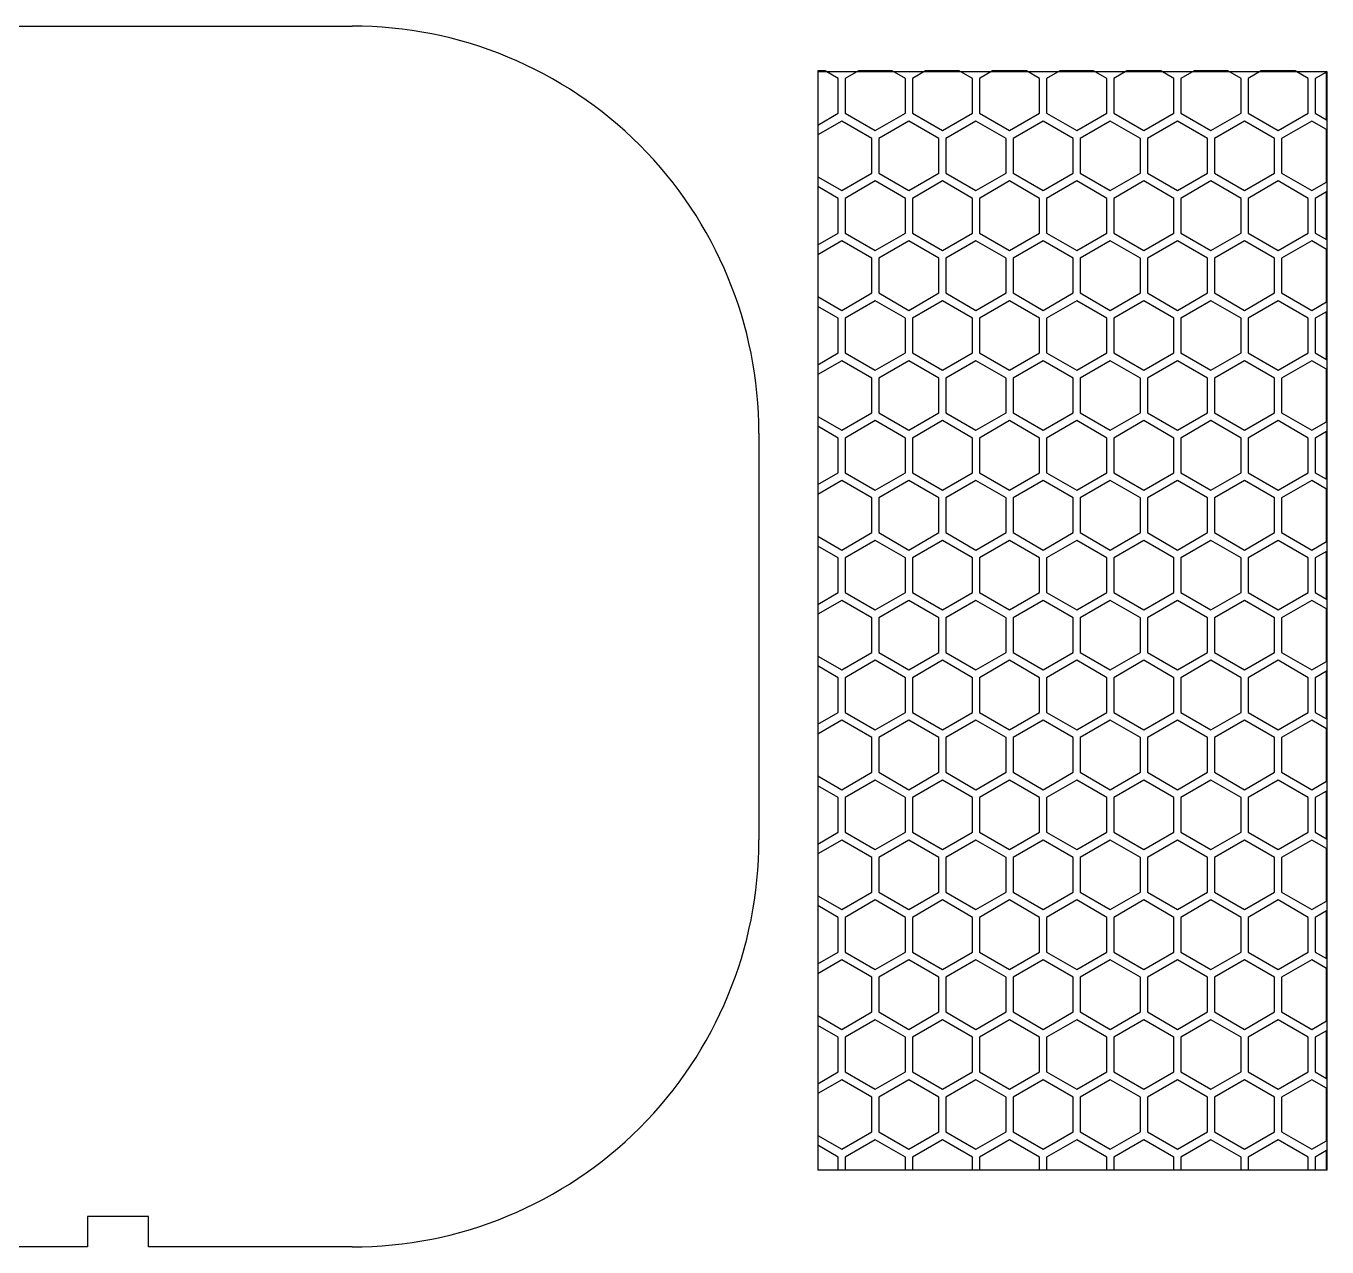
# Model space of a CAD drawing. Extents: x 13 to 253, y 37 to 205.
# Drawn here: x 189.2 to 253.2, y 145 to 205 of the extents above; entities that cross this region are included whole.
import ezdxf

# ---------------------------------------------------------------- set-up
doc = ezdxf.new("R2010")
doc.units = 0
doc.layers.get('0').update_dxf_attribs({"linetype": 'CONTINUOUS'})

msp = doc.modelspace()

# ---------------------------------------------------------------- linework, layer by layer
at = {"color": 5}
for points in [[(95.27112, 205), (205.27112, 205)], [(228.18854, 148.76689), (228.18854, 202.76689)], [(228.18854, 202.76689), (253.18854, 202.76689)], [(253.18854, 202.76689), (253.18854, 148.76689)], [(225.27112, 185), (225.27112, 165.00005)], [(253.18854, 148.76689), (228.18854, 148.76689)], [(205.27112, 145), (195.27112, 145), (195.27112, 146.5), (192.27112, 146.5), (192.27112, 145), (124.27112, 145), (124.27112, 146.5), (121.27112, 146.5), (121.27112, 145), (95.27112, 145)]]:
    msp.add_lwpolyline(points, dxfattribs=at)
at = {"color": 7}
for points in [[(228.16101, 202.794416), (228.16101, 200.134631), (229.16559, 200.714957), (229.16559, 202.420795), (228.51861, 202.794416)], [(230.15727, 202.794416), (229.51028, 202.420795), (229.51028, 200.714957), (230.98771, 199.861779), (232.46565, 200.714957), (232.46565, 202.420795), (231.81866, 202.794416)], [(233.45732, 202.794416), (232.81033, 202.420795), (232.81033, 200.714957), (234.28776, 199.861779), (235.76571, 200.714957), (235.76571, 202.420795), (235.11872, 202.794416)], [(236.75738, 202.794416), (236.11039, 202.420795), (236.11039, 200.714957), (237.58782, 199.861779), (239.06525, 200.714957), (239.06525, 202.420795), (238.41826, 202.794416)], [(240.05744, 202.794416), (239.41045, 202.420795), (239.41045, 200.714957), (240.88788, 199.861779), (242.36531, 200.714957), (242.36531, 202.420795), (241.71832, 202.794416)], [(243.3575, 202.794416), (242.7105, 202.420795), (242.7105, 200.714957), (244.18793, 199.861779), (245.66536, 200.714957), (245.66536, 202.420795), (245.01837, 202.794416)], [(246.65755, 202.794416), (246.01056, 202.420795), (246.01056, 200.714957), (247.48799, 199.861779), (248.96542, 200.714957), (248.96542, 202.420795), (248.31843, 202.794416)], [(249.95761, 202.794416), (249.31062, 202.420795), (249.31062, 200.714957), (250.78805, 199.861779), (252.26548, 200.714957), (252.26548, 202.420795), (251.61849, 202.794416)], [(253.16103, 202.738606), (252.61068, 202.420797), (252.61068, 200.714959), (253.16103, 200.397147)], [(229.3382, 200.329453), (228.16101, 199.649908), (228.16101, 197.596802), (229.3382, 196.917257), (230.81562, 197.770435), (230.81562, 199.476275)], [(232.63773, 200.329453), (231.16031, 199.476275), (231.16031, 197.770435), (232.63773, 196.917257), (234.11568, 197.770435), (234.11568, 199.476275)], [(235.93779, 200.329453), (234.46036, 199.476275), (234.46036, 197.770435), (235.93779, 196.917257), (237.41574, 197.770435), (237.41574, 199.476275)], [(239.23785, 200.329453), (237.76042, 199.476275), (237.76042, 197.770435), (239.23785, 196.917257), (240.71528, 197.770435), (240.71528, 199.476275)], [(242.53791, 200.329453), (241.06048, 199.476275), (241.06048, 197.770435), (242.53791, 196.917257), (244.01533, 197.770435), (244.01533, 199.476275)], [(245.83796, 200.329453), (244.36053, 199.476275), (244.36053, 197.770435), (245.83796, 196.917257), (247.31539, 197.770435), (247.31539, 199.476275)], [(249.13802, 200.329453), (247.66059, 199.476275), (247.66059, 197.770435), (249.13802, 196.917257), (250.61545, 197.770435), (250.61545, 199.476275)], [(252.43808, 200.329453), (250.96065, 199.476275), (250.96065, 197.770435), (252.43808, 196.917257), (253.16103, 197.334804), (253.16103, 199.911907)], [(228.16101, 197.112078), (228.16101, 194.245585), (229.16559, 194.825911), (229.16559, 196.532267)], [(230.98771, 197.384929), (229.51028, 196.532267), (229.51028, 194.825911), (230.98771, 193.972736), (232.46565, 194.825911), (232.46565, 196.532267)], [(234.28776, 197.384929), (232.81033, 196.532267), (232.81033, 194.825911), (234.28776, 193.972736), (235.76571, 194.825911), (235.76571, 196.532267)], [(237.58782, 197.384929), (236.11039, 196.532267), (236.11039, 194.825911), (237.58782, 193.972736), (239.06525, 194.825911), (239.06525, 196.532267)], [(240.88788, 197.384929), (239.41045, 196.532267), (239.41045, 194.825911), (240.88788, 193.972736), (242.36531, 194.825911), (242.36531, 196.532267)], [(244.18793, 197.384929), (242.7105, 196.532267), (242.7105, 194.825911), (244.18793, 193.972736), (245.66536, 194.825911), (245.66536, 196.532267)], [(247.48799, 197.384929), (246.01056, 196.532267), (246.01056, 194.825911), (247.48799, 193.972736), (248.96542, 194.825911), (248.96542, 196.532267)], [(250.78805, 197.384929), (249.31062, 196.532267), (249.31062, 194.825911), (250.78805, 193.972736), (252.26548, 194.825911), (252.26548, 196.532267)], [(253.16103, 196.850079), (252.61068, 196.532267), (252.61068, 194.825911), (253.16103, 194.508102)], [(229.3382, 194.440405), (228.16101, 193.761379), (228.16101, 191.707757), (229.3382, 191.028212), (230.81562, 191.88139), (230.81562, 193.587746)], [(232.63773, 194.440405), (231.16031, 193.587746), (231.16031, 191.88139), (232.63773, 191.028212), (234.11568, 191.88139), (234.11568, 193.587746)], [(235.93779, 194.440405), (234.46036, 193.587746), (234.46036, 191.88139), (235.93779, 191.028212), (237.41574, 191.88139), (237.41574, 193.587746)], [(239.23785, 194.440405), (237.76042, 193.587746), (237.76042, 191.88139), (239.23785, 191.028212), (240.71528, 191.88139), (240.71528, 193.587746)], [(242.53791, 194.440405), (241.06048, 193.587746), (241.06048, 191.88139), (242.53791, 191.028212), (244.01533, 191.88139), (244.01533, 193.587746)], [(245.83796, 194.440405), (244.36053, 193.587746), (244.36053, 191.88139), (245.83796, 191.028212), (247.31539, 191.88139), (247.31539, 193.587746)], [(249.13802, 194.440405), (247.66059, 193.587746), (247.66059, 191.88139), (249.13802, 191.028212), (250.61545, 191.88139), (250.61545, 193.587746)], [(252.43808, 194.440405), (250.96065, 193.587746), (250.96065, 191.88139), (252.43808, 191.028212), (253.16103, 191.445756), (253.16103, 194.023377)], [(228.16101, 191.223032), (228.16101, 188.356539), (229.16559, 188.936866), (229.16559, 190.643222)], [(230.98771, 191.495884), (229.51028, 190.643222), (229.51028, 188.936866), (230.98771, 188.083688), (232.46565, 188.936866), (232.46565, 190.643222)], [(234.28776, 191.495884), (232.81033, 190.643222), (232.81033, 188.936866), (234.28776, 188.083688), (235.76571, 188.936866), (235.76571, 190.643222)], [(237.58782, 191.495884), (236.11039, 190.643222), (236.11039, 188.936866), (237.58782, 188.083688), (239.06525, 188.936866), (239.06525, 190.643222)], [(240.88788, 191.495884), (239.41045, 190.643222), (239.41045, 188.936866), (240.88788, 188.083688), (242.36531, 188.936866), (242.36531, 190.643222)], [(244.18793, 191.495884), (242.7105, 190.643222), (242.7105, 188.936866), (244.18793, 188.083688), (245.66536, 188.936866), (245.66536, 190.643222)], [(247.48799, 191.495884), (246.01056, 190.643222), (246.01056, 188.936866), (247.48799, 188.083688), (248.96542, 188.936866), (248.96542, 190.643222)], [(250.78805, 191.495884), (249.31062, 190.643222), (249.31062, 188.936866), (250.78805, 188.083688), (252.26548, 188.936866), (252.26548, 190.643222)], [(253.16103, 190.961031), (252.61068, 190.643222), (252.61068, 188.936866), (253.16103, 188.619056)], [(229.3382, 188.551876), (228.16101, 187.87233), (228.16101, 185.818711), (229.3382, 185.139166), (230.81562, 185.992344), (230.81562, 187.698698)], [(232.63773, 188.551876), (231.16031, 187.698698), (231.16031, 185.992344), (232.63773, 185.139166), (234.11568, 185.992344), (234.11568, 187.698698)], [(235.93779, 188.551876), (234.46036, 187.698698), (234.46036, 185.992344), (235.93779, 185.139166), (237.41574, 185.992344), (237.41574, 187.698698)], [(239.23785, 188.551876), (237.76042, 187.698698), (237.76042, 185.992344), (239.23785, 185.139166), (240.71528, 185.992344), (240.71528, 187.698698)], [(242.53791, 188.551876), (241.06048, 187.698698), (241.06048, 185.992344), (242.53791, 185.139166), (244.01533, 185.992344), (244.01533, 187.698698)], [(245.83796, 188.551876), (244.36053, 187.698698), (244.36053, 185.992344), (245.83796, 185.139166), (247.31539, 185.992344), (247.31539, 187.698698)], [(249.13802, 188.551876), (247.66059, 187.698698), (247.66059, 185.992344), (249.13802, 185.139166), (250.61545, 185.992344), (250.61545, 187.698698)], [(252.43808, 188.551876), (250.96065, 187.698698), (250.96065, 185.992344), (252.43808, 185.139166), (253.16103, 185.55671), (253.16103, 188.134331)], [(230.98771, 185.607354), (229.51028, 184.754176), (229.51028, 183.04782), (230.98771, 182.195161), (232.46565, 183.04782), (232.46565, 184.754176)], [(234.28776, 185.607354), (232.81033, 184.754176), (232.81033, 183.04782), (234.28776, 182.195161), (235.76571, 183.04782), (235.76571, 184.754176)], [(237.58782, 185.607354), (236.11039, 184.754176), (236.11039, 183.04782), (237.58782, 182.195161), (239.06525, 183.04782), (239.06525, 184.754176)], [(240.88788, 185.607354), (239.41045, 184.754176), (239.41045, 183.04782), (240.88788, 182.195161), (242.36531, 183.04782), (242.36531, 184.754176)], [(244.18793, 185.607354), (242.7105, 184.754176), (242.7105, 183.04782), (244.18793, 182.195161), (245.66536, 183.04782), (245.66536, 184.754176)], [(247.48799, 185.607354), (246.01056, 184.754176), (246.01056, 183.04782), (247.48799, 182.195161), (248.96542, 183.04782), (248.96542, 184.754176)], [(250.78805, 185.607354), (249.31062, 184.754176), (249.31062, 183.04782), (250.78805, 182.195161), (252.26548, 183.04782), (252.26548, 184.754176)], [(228.16101, 185.334503), (228.16101, 182.468011), (229.16559, 183.04782), (229.16559, 184.754176)], [(253.16103, 185.071986), (252.61068, 184.754176), (252.61068, 183.04782), (253.16103, 182.730011)], [(229.3382, 182.662831), (228.16101, 181.983281), (228.16101, 179.929661), (229.3382, 179.250631), (230.81562, 180.103291), (230.81562, 181.809651)], [(232.63773, 182.662831), (231.16031, 181.809651), (231.16031, 180.103291), (232.63773, 179.250631), (234.11568, 180.103291), (234.11568, 181.809651)], [(235.93779, 182.662831), (234.46036, 181.809651), (234.46036, 180.103291), (235.93779, 179.250631), (237.41574, 180.103291), (237.41574, 181.809651)], [(239.23785, 182.662831), (237.76042, 181.809651), (237.76042, 180.103291), (239.23785, 179.250631), (240.71528, 180.103291), (240.71528, 181.809651)], [(242.53791, 182.662831), (241.06048, 181.809651), (241.06048, 180.103291), (242.53791, 179.250631), (244.01533, 180.103291), (244.01533, 181.809651)], [(245.83796, 182.662831), (244.36053, 181.809651), (244.36053, 180.103291), (245.83796, 179.250631), (247.31539, 180.103291), (247.31539, 181.809651)], [(249.13802, 182.662831), (247.66059, 181.809651), (247.66059, 180.103291), (249.13802, 179.250631), (250.61545, 180.103291), (250.61545, 181.809651)], [(252.43808, 182.662831), (250.96065, 181.809651), (250.96065, 180.103291), (252.43808, 179.250631), (253.16103, 179.667661), (253.16103, 182.245281)], [(230.98771, 179.718311), (229.51028, 178.865131), (229.51028, 177.158771), (230.98771, 176.306111), (232.46565, 177.158771), (232.46565, 178.865131)], [(234.28776, 179.718311), (232.81033, 178.865131), (232.81033, 177.158771), (234.28776, 176.306111), (235.76571, 177.158771), (235.76571, 178.865131)], [(237.58782, 179.718311), (236.11039, 178.865131), (236.11039, 177.158771), (237.58782, 176.306111), (239.06525, 177.158771), (239.06525, 178.865131)], [(240.88788, 179.718311), (239.41045, 178.865131), (239.41045, 177.158771), (240.88788, 176.306111), (242.36531, 177.158771), (242.36531, 178.865131)], [(244.18793, 179.718311), (242.7105, 178.865131), (242.7105, 177.158771), (244.18793, 176.306111), (245.66536, 177.158771), (245.66536, 178.865131)], [(247.48799, 179.718311), (246.01056, 178.865131), (246.01056, 177.158771), (247.48799, 176.306111), (248.96542, 177.158771), (248.96542, 178.865131)], [(250.78805, 179.718311), (249.31062, 178.865131), (249.31062, 177.158771), (250.78805, 176.306111), (252.26548, 177.158771), (252.26548, 178.865131)], [(228.16101, 179.445451), (228.16101, 176.578961), (229.16559, 177.158771), (229.16559, 178.865131)], [(253.16103, 179.182941), (252.61068, 178.865131), (252.61068, 177.158771), (253.16103, 176.840961)], [(229.3382, 176.773781), (228.16101, 176.094241), (228.16101, 174.041131), (229.3382, 173.361591), (230.81562, 174.214761), (230.81562, 175.920601)], [(232.63773, 176.773781), (231.16031, 175.920601), (231.16031, 174.214761), (232.63773, 173.361591), (234.11568, 174.214761), (234.11568, 175.920601)], [(235.93779, 176.773781), (234.46036, 175.920601), (234.46036, 174.214761), (235.93779, 173.361591), (237.41574, 174.214761), (237.41574, 175.920601)], [(239.23785, 176.773781), (237.76042, 175.920601), (237.76042, 174.214761), (239.23785, 173.361591), (240.71528, 174.214761), (240.71528, 175.920601)], [(242.53791, 176.773781), (241.06048, 175.920601), (241.06048, 174.214761), (242.53791, 173.361591), (244.01533, 174.214761), (244.01533, 175.920601)], [(245.83796, 176.773781), (244.36053, 175.920601), (244.36053, 174.214761), (245.83796, 173.361591), (247.31539, 174.214761), (247.31539, 175.920601)], [(249.13802, 176.773781), (247.66059, 175.920601), (247.66059, 174.214761), (249.13802, 173.361591), (250.61545, 174.214761), (250.61545, 175.920601)], [(252.43808, 176.773781), (250.96065, 175.920601), (250.96065, 174.214761), (252.43808, 173.361591), (253.16103, 173.779131), (253.16103, 176.356231)], [(228.16101, 173.556411), (228.16101, 170.689921), (229.16559, 171.270241), (229.16559, 172.976081)], [(230.98771, 173.829261), (229.51028, 172.976081), (229.51028, 171.270241), (230.98771, 170.417061), (232.46565, 171.270241), (232.46565, 172.976081)], [(234.28776, 173.829261), (232.81033, 172.976081), (232.81033, 171.270241), (234.28776, 170.417061), (235.76571, 171.270241), (235.76571, 172.976081)], [(237.58782, 173.829261), (236.11039, 172.976081), (236.11039, 171.270241), (237.58782, 170.417061), (239.06525, 171.270241), (239.06525, 172.976081)], [(240.88788, 173.829261), (239.41045, 172.976081), (239.41045, 171.270241), (240.88788, 170.417061), (242.36531, 171.270241), (242.36531, 172.976081)], [(244.18793, 173.829261), (242.7105, 172.976081), (242.7105, 171.270241), (244.18793, 170.417061), (245.66536, 171.270241), (245.66536, 172.976081)], [(247.48799, 173.829261), (246.01056, 172.976081), (246.01056, 171.270241), (247.48799, 170.417061), (248.96542, 171.270241), (248.96542, 172.976081)], [(250.78805, 173.829261), (249.31062, 172.976081), (249.31062, 171.270241), (250.78805, 170.417061), (252.26548, 171.270241), (252.26548, 172.976081)], [(253.16103, 173.293891), (252.61068, 172.976081), (252.61068, 171.270241), (253.16103, 170.952431)], [(229.3382, 170.884741), (228.16101, 170.205191), (228.16101, 168.152091), (229.3382, 167.472541), (230.81562, 168.325721), (230.81562, 170.031561)], [(232.63773, 170.884741), (231.16031, 170.031561), (231.16031, 168.325721), (232.63773, 167.472541), (234.11568, 168.325721), (234.11568, 170.031561)], [(235.93779, 170.884741), (234.46036, 170.031561), (234.46036, 168.325721), (235.93779, 167.472541), (237.41574, 168.325721), (237.41574, 170.031561)], [(239.23785, 170.884741), (237.76042, 170.031561), (237.76042, 168.325721), (239.23785, 167.472541), (240.71528, 168.325721), (240.71528, 170.031561)], [(242.53791, 170.884741), (241.06048, 170.031561), (241.06048, 168.325721), (242.53791, 167.472541), (244.01533, 168.325721), (244.01533, 170.031561)], [(245.83796, 170.884741), (244.36053, 170.031561), (244.36053, 168.325721), (245.83796, 167.472541), (247.31539, 168.325721), (247.31539, 170.031561)], [(249.13802, 170.884741), (247.66059, 170.031561), (247.66059, 168.325721), (249.13802, 167.472541), (250.61545, 168.325721), (250.61545, 170.031561)], [(252.43808, 170.884741), (250.96065, 170.031561), (250.96065, 168.325721), (252.43808, 167.472541), (253.16103, 167.890091), (253.16103, 170.467191)], [(228.16101, 167.667361), (228.16101, 164.800871), (229.16559, 165.381201), (229.16559, 167.087031)], [(230.98771, 167.940211), (229.51028, 167.087031), (229.51028, 165.381201), (230.98771, 164.528021), (232.46565, 165.381201), (232.46565, 167.087031)], [(234.28776, 167.940211), (232.81033, 167.087031), (232.81033, 165.381201), (234.28776, 164.528021), (235.76571, 165.381201), (235.76571, 167.087031)], [(237.58782, 167.940211), (236.11039, 167.087031), (236.11039, 165.381201), (237.58782, 164.528021), (239.06525, 165.381201), (239.06525, 167.087031)], [(240.88788, 167.940211), (239.41045, 167.087031), (239.41045, 165.381201), (240.88788, 164.528021), (242.36531, 165.381201), (242.36531, 167.087031)], [(244.18793, 167.940211), (242.7105, 167.087031), (242.7105, 165.381201), (244.18793, 164.528021), (245.66536, 165.381201), (245.66536, 167.087031)], [(247.48799, 167.940211), (246.01056, 167.087031), (246.01056, 165.381201), (247.48799, 164.528021), (248.96542, 165.381201), (248.96542, 167.087031)], [(250.78805, 167.940211), (249.31062, 167.087031), (249.31062, 165.381201), (250.78805, 164.528021), (252.26548, 165.381201), (252.26548, 167.087031)], [(253.16103, 167.404841), (252.61068, 167.087031), (252.61068, 165.381201), (253.16103, 165.063381)], [(229.3382, 164.995691), (228.16101, 164.316141), (228.16101, 162.263041), (229.3382, 161.583491), (230.81562, 162.436671), (230.81562, 164.142511)], [(232.63773, 164.995691), (231.16031, 164.142511), (231.16031, 162.436671), (232.63773, 161.583491), (234.11568, 162.436671), (234.11568, 164.142511)], [(235.93779, 164.995691), (234.46036, 164.142511), (234.46036, 162.436671), (235.93779, 161.583491), (237.41574, 162.436671), (237.41574, 164.142511)], [(239.23785, 164.995691), (237.76042, 164.142511), (237.76042, 162.436671), (239.23785, 161.583491), (240.71528, 162.436671), (240.71528, 164.142511)], [(242.53791, 164.995691), (241.06048, 164.142511), (241.06048, 162.436671), (242.53791, 161.583491), (244.01533, 162.436671), (244.01533, 164.142511)], [(245.83796, 164.995691), (244.36053, 164.142511), (244.36053, 162.436671), (245.83796, 161.583491), (247.31539, 162.436671), (247.31539, 164.142511)], [(249.13802, 164.995691), (247.66059, 164.142511), (247.66059, 162.436671), (249.13802, 161.583491), (250.61545, 162.436671), (250.61545, 164.142511)], [(252.43808, 164.995691), (250.96065, 164.142511), (250.96065, 162.436671), (252.43808, 161.583491), (253.16103, 162.001041), (253.16103, 164.578141)], [(228.16101, 161.778321), (228.16101, 158.911821), (229.16559, 159.492151), (229.16559, 161.197991)], [(230.98771, 162.051171), (229.51028, 161.197991), (229.51028, 159.492151), (230.98771, 158.638971), (232.46565, 159.492151), (232.46565, 161.197991)], [(234.28776, 162.051171), (232.81033, 161.197991), (232.81033, 159.492151), (234.28776, 158.638971), (235.76571, 159.492151), (235.76571, 161.197991)], [(237.58782, 162.051171), (236.11039, 161.197991), (236.11039, 159.492151), (237.58782, 158.638971), (239.06525, 159.492151), (239.06525, 161.197991)], [(240.88788, 162.051171), (239.41045, 161.197991), (239.41045, 159.492151), (240.88788, 158.638971), (242.36531, 159.492151), (242.36531, 161.197991)], [(244.18793, 162.051171), (242.7105, 161.197991), (242.7105, 159.492151), (244.18793, 158.638971), (245.66536, 159.492151), (245.66536, 161.197991)], [(247.48799, 162.051171), (246.01056, 161.197991), (246.01056, 159.492151), (247.48799, 158.638971), (248.96542, 159.492151), (248.96542, 161.197991)], [(250.78805, 162.051171), (249.31062, 161.197991), (249.31062, 159.492151), (250.78805, 158.638971), (252.26548, 159.492151), (252.26548, 161.197991)], [(253.16103, 161.515801), (252.61068, 161.197991), (252.61068, 159.492151), (253.16103, 159.174341)], [(229.3382, 159.106641), (228.16101, 158.427101), (228.16101, 156.373991), (229.3382, 155.694451), (230.81562, 156.547631), (230.81562, 158.253461)], [(232.63773, 159.106641), (231.16031, 158.253461), (231.16031, 156.547631), (232.63773, 155.694451), (234.11568, 156.547631), (234.11568, 158.253461)], [(235.93779, 159.106641), (234.46036, 158.253461), (234.46036, 156.547631), (235.93779, 155.694451), (237.41574, 156.547631), (237.41574, 158.253461)], [(239.23785, 159.106641), (237.76042, 158.253461), (237.76042, 156.547631), (239.23785, 155.694451), (240.71528, 156.547631), (240.71528, 158.253461)], [(242.53791, 159.106641), (241.06048, 158.253461), (241.06048, 156.547631), (242.53791, 155.694451), (244.01533, 156.547631), (244.01533, 158.253461)], [(245.83796, 159.106641), (244.36053, 158.253461), (244.36053, 156.547631), (245.83796, 155.694451), (247.31539, 156.547631), (247.31539, 158.253461)], [(249.13802, 159.106641), (247.66059, 158.253461), (247.66059, 156.547631), (249.13802, 155.694451), (250.61545, 156.547631), (250.61545, 158.253461)], [(252.43808, 159.106641), (250.96065, 158.253461), (250.96065, 156.547631), (252.43808, 155.694451), (253.16103, 156.111991), (253.16103, 158.689101)], [(230.98771, 156.162121), (229.51028, 155.309461), (229.51028, 153.603101), (230.98771, 152.749921), (232.46565, 153.603101), (232.46565, 155.309461)], [(234.28776, 156.162121), (232.81033, 155.309461), (232.81033, 153.603101), (234.28776, 152.749921), (235.76571, 153.603101), (235.76571, 155.309461)], [(237.58782, 156.162121), (236.11039, 155.309461), (236.11039, 153.603101), (237.58782, 152.749921), (239.06525, 153.603101), (239.06525, 155.309461)], [(240.88788, 156.162121), (239.41045, 155.309461), (239.41045, 153.603101), (240.88788, 152.749921), (242.36531, 153.603101), (242.36531, 155.309461)], [(244.18793, 156.162121), (242.7105, 155.309461), (242.7105, 153.603101), (244.18793, 152.749921), (245.66536, 153.603101), (245.66536, 155.309461)], [(247.48799, 156.162121), (246.01056, 155.309461), (246.01056, 153.603101), (247.48799, 152.749921), (248.96542, 153.603101), (248.96542, 155.309461)], [(250.78805, 156.162121), (249.31062, 155.309461), (249.31062, 153.603101), (250.78805, 152.749921), (252.26548, 153.603101), (252.26548, 155.309461)], [(228.16101, 155.889271), (228.16101, 153.022781), (229.16559, 153.603101), (229.16559, 155.309461)], [(253.16103, 155.627271), (252.61068, 155.309461), (252.61068, 153.603101), (253.16103, 153.285291)], [(229.3382, 153.217601), (228.16101, 152.538571), (228.16101, 150.484951), (229.3382, 149.805401), (230.81562, 150.658581), (230.81562, 152.364941)], [(232.63773, 153.217601), (231.16031, 152.364941), (231.16031, 150.658581), (232.63773, 149.805401), (234.11568, 150.658581), (234.11568, 152.364941)], [(235.93779, 153.217601), (234.46036, 152.364941), (234.46036, 150.658581), (235.93779, 149.805401), (237.41574, 150.658581), (237.41574, 152.364941)], [(239.23785, 153.217601), (237.76042, 152.364941), (237.76042, 150.658581), (239.23785, 149.805401), (240.71528, 150.658581), (240.71528, 152.364941)], [(242.53791, 153.217601), (241.06048, 152.364941), (241.06048, 150.658581), (242.53791, 149.805401), (244.01533, 150.658581), (244.01533, 152.364941)], [(245.83796, 153.217601), (244.36053, 152.364941), (244.36053, 150.658581), (245.83796, 149.805401), (247.31539, 150.658581), (247.31539, 152.364941)], [(249.13802, 153.217601), (247.66059, 152.364941), (247.66059, 150.658581), (249.13802, 149.805401), (250.61545, 150.658581), (250.61545, 152.364941)], [(252.43808, 153.217601), (250.96065, 152.364941), (250.96065, 150.658581), (252.43808, 149.805401), (253.16103, 150.222951), (253.16103, 152.800571)], [(230.98771, 150.273071), (229.51028, 149.420411), (229.51028, 148.794091), (232.46565, 148.794091), (232.46565, 149.420411)], [(234.28776, 150.273071), (232.81033, 149.420411), (232.81033, 148.794091), (235.76571, 148.794091), (235.76571, 149.420411)], [(237.58782, 150.273071), (236.11039, 149.420411), (236.11039, 148.794091), (239.06525, 148.794091), (239.06525, 149.420411)], [(240.88788, 150.273071), (239.41045, 149.420411), (239.41045, 148.794091), (242.36531, 148.794091), (242.36531, 149.420411)], [(244.18793, 150.273071), (242.7105, 149.420411), (242.7105, 148.794091), (245.66536, 148.794091), (245.66536, 149.420411)], [(247.48799, 150.273071), (246.01056, 149.420411), (246.01056, 148.794091), (248.96542, 148.794091), (248.96542, 149.420411)], [(250.78805, 150.273071), (249.31062, 149.420411), (249.31062, 148.794091), (252.26548, 148.794091), (252.26548, 149.420411)], [(228.16101, 150.000221), (228.16101, 148.794091), (229.16559, 148.794091), (229.16559, 149.420411)], [(253.16103, 149.738221), (252.61068, 149.420411), (252.61068, 148.794091), (253.16103, 148.794091)]]:
    msp.add_lwpolyline(points, close=True, dxfattribs=at)
at = {"color": 5}
for points in [[(219.413256, 199.142136), (215.662528, 202.892863), (210.57545, 205), (205.27112, 205)], [(225.27112, 185), (225.27112, 190.30433), (223.163983, 195.391408), (219.413256, 199.142136)], [(219.413273, 150.857882), (223.164002, 154.60862), (225.271133, 159.695712), (225.27112, 165.00005)], [(205.27112, 145), (210.575458, 145), (215.662544, 147.107144), (219.413273, 150.857882)]]:
    msp.add_open_spline(points, degree=3, dxfattribs=at)

doc.saveas('drawing.dxf')
